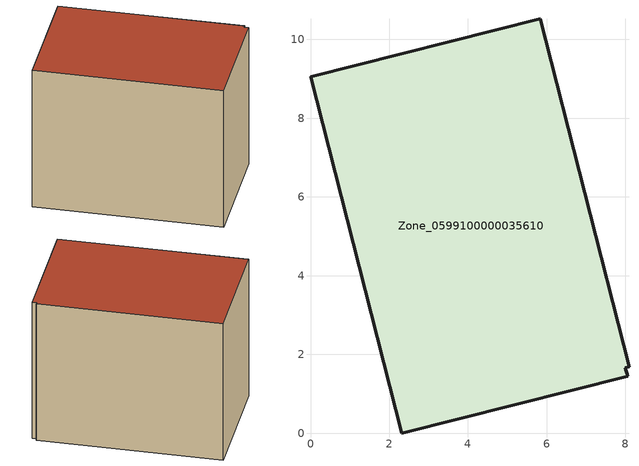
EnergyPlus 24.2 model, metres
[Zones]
Zone_0599100000035610
 floor ground (C_G): 8.09,1.69 7.99,1.67 8.05,1.44 2.32,0 0,9.06 5.84,10.52 z0
 wall outside (C_F): 8.09,1.69 5.84,10.52 0,9.06 2.32,0 8.05,1.44 7.99,1.67 8.09,1.69 z0:7.63
 roof outside (C_R): 7.99,1.67 8.09,1.69 5.84,10.52 0,9.06 2.32,0 8.05,1.44 z7.63
[BUILDING]
Pand.0599100000035610: North Axis=0; Terrain=City; Loads Convergence Tolerance Value=0.04; Temperature Convergence Tolerance Value=0.4; Solar Distribution=FullExterior; Maximum Number of Warmup Days=25; Minimum Number of Warmup Days=1
[Site:Location]
Rotterdam.The.Hague.AP_ZH_NLD Design_Conditions: Latitude=51.96; Longitude=4.45; Time Zone=1; Elevation=-4.5
[SITE:GROUNDTEMPERATURE:BUILDINGSURFACE]
18, 18, 18, 18, 18, 18, 18, 18, 18, 18, 18, 18
[MATERIAL] Thermal Absorptance=0.9; Solar Absorptance=0.7; Visible Absorptance=0.7
Name | Roughness | Thickness | Conductivity | Density | Specific Heat
G.TI.1965-1974 | MediumSmooth | 0.15 | 0.882353 | 540 | 1210
F.TI.1965-1974 | Rough | 0.3 | 0.697674 | 1920 | 840
R.TI.1965-1974 | MediumRough | 0.2 | 0.232558 | 1500 | 1000
[CONSTRUCTION]
C_G: G.TI.1965-1974
C_F: F.TI.1965-1974
C_R: R.TI.1965-1974
[ZONE]
Zone_0599100000035610: Type=1; Multiplier=1; Ceiling Height=Autocalculate; Volume=Autocalculate; Floor Area=autocalculate; Part of Total Floor Area=Yes
[ZONEINFILTRATION:DESIGNFLOWRATE]
Infil_Zone_0599100000035610: Zone or ZoneList or Space or SpaceList=Zone_0599100000035610; Schedule=AlwaysOn; Design Flow Rate Calculation Method=Flow/Area; Flow Rate per Floor Area=0.003; Constant Term Coefficient=1; Temperature Term Coefficient=0; Velocity Term Coefficient=0; Velocity Squared Term Coefficient=0
[HVACTEMPLATE:ZONE:IDEALLOADSAIRSYSTEM]
Zone_0599100000035610: Maximum Heating Supply Air Temperature=50; Minimum Cooling Supply Air Temperature=13; Maximum Heating Supply Air Humidity Ratio=0.0156; Minimum Cooling Supply Air Humidity Ratio=0.0077; Heating Limit=NoLimit; Cooling Limit=NoLimit; Dehumidification Control Type=ConstantSensibleHeatRatio; Cooling Sensible Heat Ratio=0.7; Dehumidification Setpoint=60; Humidification Control Type=None; Humidification Setpoint=30; Outdoor Air Method=None; Outdoor Air Flow Rate per Person=0.00944; Outdoor Air Flow Rate per Zone Floor Area=0; Outdoor Air Flow Rate per Zone=0; Demand Controlled Ventilation Type=None; Outdoor Air Economizer Type=NoEconomizer; Heat Recovery Type=None; Sensible Heat Recovery Effectiveness=0.7; Latent Heat Recovery Effectiveness=0.65
[ZONECONTROL:THERMOSTAT]
ThermostatControl_Zone_0599100000035610: Zone or ZoneList=Zone_0599100000035610; Control Type Schedule=DualSetpointControlType; Control 1=Thermostat_Zone_0599100000035610; Temperature Difference Between Cutout And Setpoint=0
[THERMOSTATSETPOINT:DUALSETPOINT]
Thermostat_Zone_0599100000035610: Heating Setpoint Temperature Schedule=HeatingSetpoint_Zone_0599100000035610; Cooling Setpoint Temperature Schedule=CoolingSetpoint_Zone_0599100000035610
[SCHEDULE:COMPACT]
HeatingSetpoint_Zone_0599100000035610: Through: 12/31, For: AllDays, Until: 24:00, 21
CoolingSetpoint_Zone_0599100000035610: Through: 12/31, For: AllDays, Until: 24:00, 24
DualSetpointControlType: Through: 12/31, For: AllDays, Until: 24:00, 4
AlwaysOn: Through: 12/31, For: AllDays, Until: 24:00, 1
